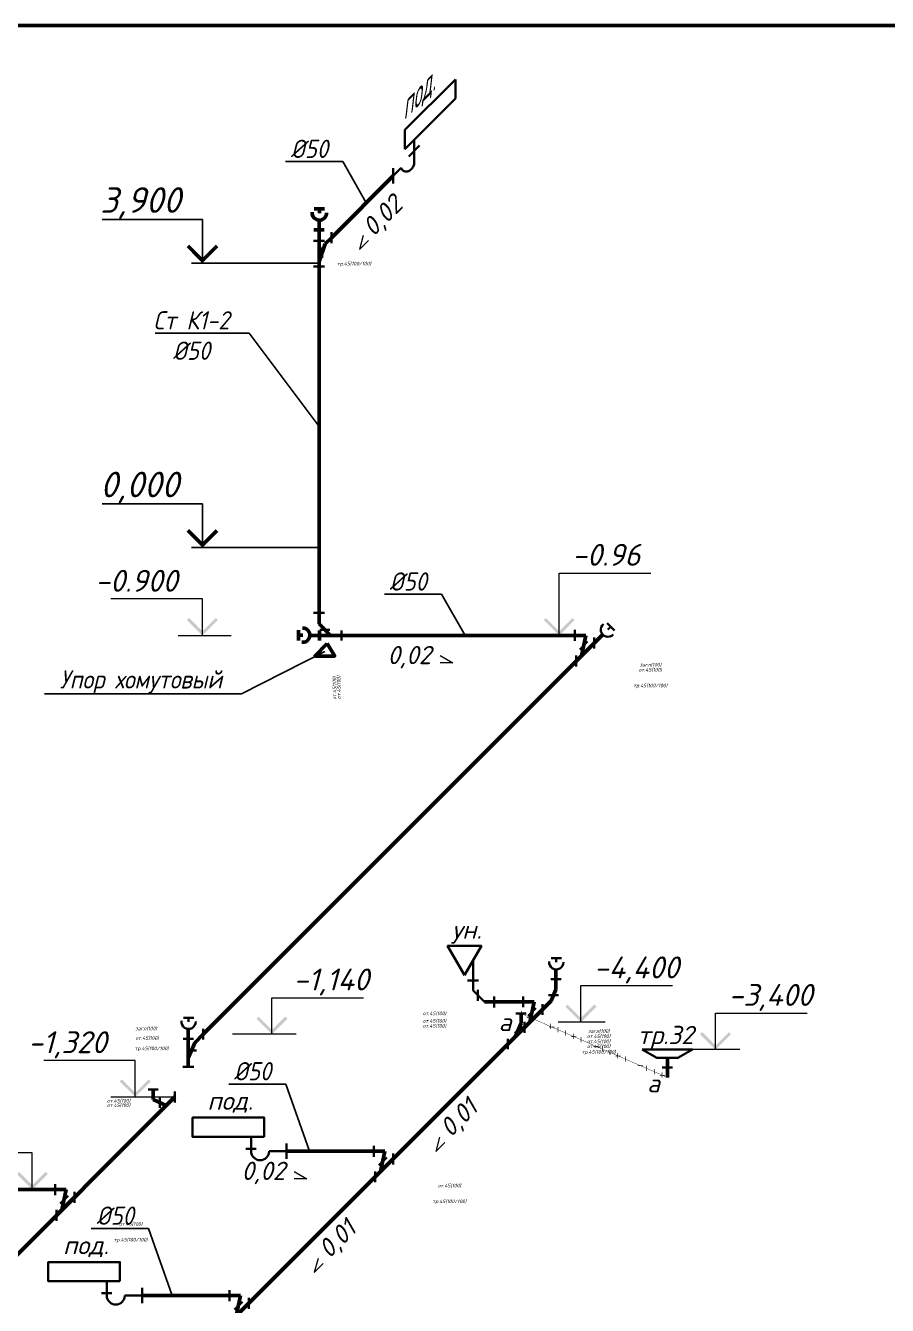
# Model space of a CAD drawing. Header units: millimetres. Extents: x -473555 to 885127, y 4787 to 453528.
# Drawn here: x 273753 to 285576, y 20378 to 37924 of the extents above; entities that cross this region are included whole.
import ezdxf
from ezdxf import colors
from ezdxf.entities.mleader import LeaderData, LeaderLine
from ezdxf.enums import TextEntityAlignment as Align
from ezdxf.math import Vec2, Vec3

# ---------------------------------------------------------------- set-up
doc = ezdxf.new("R2010")
doc.units = ezdxf.units.MM
doc.linetypes.add('ACAD_ISO07W100', pattern=[3, 0, -3])
doc.layers.add('_ВК-Спецификация', color=3, linetype='Continuous', lineweight=15, plot=False, transparency=0.5)
doc.layers.add('ВК_K1', color=34, linetype='Continuous', lineweight=50)
doc.layers.add('ВК_К1_текст', color=34, linetype='Continuous', lineweight=9)
doc.layers.add('ВК_АР_отметки', color=70, linetype='Continuous')
doc.styles.add('ISOPEUR', font='isocpeui.ttf', dxfattribs={"width": 0.9})

# ---------------------------------------------------------------- blocks, each defined once
blk = doc.blocks.new('_None')
blk = doc.blocks.new('*U187')
at = {"lineweight": 30}
for p, q in [((161, 629), (854, 1322)), ((854, 1322), (854, 1058)), ((854, 1058), (161, 365)), ((161, 365), (161, 629))]:
    blk.add_line(p, q, dxfattribs=at)
at = {"lineweight": 30, "ltscale": 100}
for p, q in [((212, 266), (361, 415)), ((287, 227), (287, 491)), ((0, 0), (111, 111)), ((0, 105), (0, -105))]:
    blk.add_line(p, q, dxfattribs=at)
blk.add_spline([(111, 111), (121, 84), (152, 64), (204, 62), (237, 82), (274, 124), (288, 172), (287, 227)], degree=3, dxfattribs=at)
at = {"style": 'ISOPEUR', "oblique": 45}
blk.add_text('под.', height=250, rotation=45, dxfattribs=at).set_placement((278, 1062), align=Align.MIDDLE_CENTER)
blk = doc.blocks.new('*U171')
for p, q in [((168, 395), (83, 310)), ((0, 351), (0, 0)), ((0, 69), (83, 310))]:
    blk.add_line(p, q)
at = {"lineweight": 30}
for p, q in [((168, 320), (168, 470)), ((75, 351), (-75, 351)), ((42, 260), (42, 120)), ((75, 0), (-75, 0))]:
    blk.add_line(p, q, dxfattribs=at)
at = {"layer": '_ВК-Спецификация', "linetype": 'ByBlock', "style": 'ISOPEUR'}
blk.add_text('тр.45(100/100)', height=50, dxfattribs=at).set_placement((479, 40), align=Align.MIDDLE_CENTER)
blk = doc.blocks.new('*U189')
at = {"lineweight": 15}
blk.add_lwpolyline([(0.53, 1.94), (0, 0), (1.24, 1.24)], dxfattribs=at)
at = {"lineweight": 15, "style": 'ISOPEUR'}
blk.add_attdef('УКЛОН', text='', height=2.5, rotation=45, dxfattribs=at).set_placement((3.12, 4.64), align=Align.MIDDLE_CENTER)
blk = doc.blocks.new('*U192')
at = {"color": 0, "linetype": 'ByBlock', "lineweight": 30}
for p, q in [((308, 384), (308, 234)), ((79, 300), (79, 160)), ((-70, 0), (70, 0))]:
    blk.add_line(p, q, dxfattribs=at)
at = {"color": 0, "linetype": 'ByBlock', "lineweight": -2}
for p, q in [((158, 309), (0, 151)), ((308, 309), (158, 309)), ((0, 151), (0, 0))]:
    blk.add_line(p, q, dxfattribs=at)
at = {"layer": '_ВК-Спецификация', "linetype": 'ByBlock', "style": 'ISOPEUR'}
for p in [(-721, 98), (-712, 37)]:
    blk.add_text('от.45(100)', height=50, dxfattribs=at).set_placement(p, align=Align.MIDDLE_CENTER)
blk = doc.blocks.new('*U220')
at = {"lineweight": 30}
for p, q in [((-18, 426), (-18, 276)), ((474, 470), (424, 520)), ((435, 431), (474, 470)), ((474, 470), (525, 420)), ((50, 160), (156, 266)), ((246, 321), (246, 171)), ((0, 75), (0, -75))]:
    blk.add_line(p, q, dxfattribs=at)
for p, q in [((246, 246), (364, 364)), ((-18, 351), (132, 351)), ((0, 0), (246, 246)), ((132, 351), (73, 73))]:
    blk.add_line(p, q)
blk.add_arc((435, 431), 98.3, 128.7136, 317.612, dxfattribs=at)
at = {"layer": '_ВК-Спецификация', "linetype": 'ByBlock', "style": 'ISOPEUR'}
for s, p in [('от.45(100)', (1016, -120)), ('загл(100)', (1018, -51)), ('тр.45(100/100)', (1016, -336))]:
    blk.add_text(s, height=50, dxfattribs=at).set_placement(p, align=Align.MIDDLE_CENTER)
blk = doc.blocks.new('*U194')
at = {"lineweight": 30}
for p, q in [((-289, 292), (-289, 567)), ((-214, 292), (-364, 292)), ((-289, 158), (-289, 292)), ((-131, 0), (-289, 158)), ((-222, 15), (-222, 165)), ((0, -75), (0, 75))]:
    blk.add_line(p, q, dxfattribs=at)
at = {"lineweight": -2}
blk.add_line((0, 0), (-131, 0), dxfattribs=at)
at = {"lineweight": 30}
blk.add_lwpolyline([(-405, 366), (-173, 768), (-637, 768)], close=True, dxfattribs=at)
at = {"lineweight": -2, "style": 'ISOPEUR'}
blk.add_text('ун.', height=250, dxfattribs=at).set_placement((-376, 991), align=Align.MIDDLE_CENTER)
at = {"layer": '_ВК-Спецификация', "style": 'ISOPEUR'}
for p in [(-977, -97), (-977, -221), (-977, -352)]:
    blk.add_attdef('ФАСОННЫЕ_ЧАСТИ', p, '', height=50, dxfattribs=at)
blk = doc.blocks.new('*U170')
at = {"lineweight": 30}
for p, q in [((363, 948), (505, 948)), ((434, 893), (434, 948)), ((500, 661), (360, 661)), ((-18, 426), (-18, 276)), ((327, 443), (467, 443)), ((50, 160), (156, 266)), ((246, 321), (246, 171)), ((0, 75), (0, -75))]:
    blk.add_line(p, q, dxfattribs=at)
for p, q in [((430, 661), (430, 795)), ((430, 522), (430, 661)), ((246, 246), (364, 364)), ((364, 364), (430, 522)), ((-18, 351), (132, 351)), ((0, 0), (246, 246)), ((132, 351), (73, 73))]:
    blk.add_line(p, q)
blk.add_arc((434, 893), 98.3, 173.305, 2.2035, dxfattribs=at)
at = {"layer": '_ВК-Спецификация', "linetype": 'ByBlock', "style": 'ISOPEUR'}
for s, p in [('от.45(100)', (1016, -120)), ('от.45(100)', (1016, -191)), ('загл(100)', (1018, -51)), ('тр.45(100/100)', (1016, -336)), ('от.45(100)', (1016, -258))]:
    blk.add_text(s, height=50, dxfattribs=at).set_placement(p, align=Align.MIDDLE_CENTER)
blk = doc.blocks.new('*U195')
at = {"lineweight": 15}
blk.add_lwpolyline([(-1.75, 1), (0, 0), (-1.75, 0)], dxfattribs=at)
at = {"lineweight": 15, "style": 'ISOPEUR'}
blk.add_attdef('УКЛОН', text='', height=2.5, dxfattribs=at).set_placement((-5.98, 1.08), align=Align.MIDDLE_CENTER)
blk = doc.blocks.new('*U196')
at = {"lineweight": 30}
for p, q in [((-486, 1), (-486, 197)), ((-556, 34), (-416, 34)), ((-238, 0), (0, 0))]:
    blk.add_line(p, q, dxfattribs=at)
at = {"lineweight": 30, "ltscale": 100}
blk.add_line((0, 105), (0, -105), dxfattribs=at)
at = {"lineweight": 30}
blk.add_lwpolyline([(-306, 197), (-306, 461), (-1287, 461), (-1287, 197)], close=True, dxfattribs=at)
blk.add_arc((-362, 1), 124, 180, 359.7673, dxfattribs=at)
at = {"style": 'ISOPEUR'}
blk.add_text('под.', height=250, dxfattribs=at).set_placement((-772, 693), align=Align.MIDDLE_CENTER)
blk = doc.blocks.new('*U153')
at = {"lineweight": 30}
for p, q in [((-18, 426), (-18, 276)), ((50, 160), (156, 266)), ((246, 321), (246, 171)), ((0, 75), (0, -75))]:
    blk.add_line(p, q, dxfattribs=at)
for p, q in [((-18, 351), (132, 351)), ((0, 0), (246, 246)), ((132, 351), (73, 73))]:
    blk.add_line(p, q)
at = {"layer": '_ВК-Спецификация', "linetype": 'ByBlock', "style": 'ISOPEUR'}
for s, p in [('от.45(100)', (1016, -120)), ('тр.45(100/100)', (1016, -336))]:
    blk.add_text(s, height=50, dxfattribs=at).set_placement(p, align=Align.MIDDLE_CENTER)
blk = doc.blocks.new('*U157')
at = {"linetype": 'ByBlock', "lineweight": -2}
h = blk.add_hatch(color=256, dxfattribs=at)
h.paths.add_polyline_path([(527, 212), (499, 240), (315, 57), (315, 0)])
h.paths.add_polyline_path([(131, 240), (103, 212), (315, 0), (315, 57)])
for p, q in [((315, 0), (315, 500)), ((315, 500), (1572, 500)), ((649, 0), (0, 0))]:
    blk.add_line(p, q, dxfattribs=at)
at = {"linetype": 'ByBlock', "style": 'ISOPEUR'}
blk.add_attdef('ОТМЕТКА', (521, 600), '', height=300, dxfattribs=at)
blk = doc.blocks.new('*U198')
at = {"lineweight": 30}
for p, q in [((-119, 190), (21, 190)), ((-136, -77), (-37, 22)), ((0, 70), (0, -70)), ((-228, -298), (-228, -158))]:
    blk.add_line(p, q, dxfattribs=at)
for p, q in [((-49, 61), (-49, 190)), ((-228, -228), (0, 0)), ((-130, -130), (-49, 61))]:
    blk.add_line(p, q)
blk = doc.blocks.new('*U133')
at = {"color": 0, "linetype": 'ByBlock', "lineweight": 30}
for p, q in [((346, 0), (-346, 0)), ((-144, -113), (-346, 0)), ((144, -113), (346, 0)), ((144, -113), (-144, -113)), ((70, -247), (-70, -247))]:
    blk.add_line(p, q, dxfattribs=at)
at = {"color": 0, "linetype": 'ByBlock'}
blk.add_line((0, -381), (0, -113), dxfattribs=at)
at = {"color": 0, "linetype": 'ByBlock', "style": 'ISOPEUR'}
blk.add_attdef('НАЗВАНИЕ', text='', height=250, dxfattribs=at).set_placement((-25, 201), align=Align.MIDDLE_CENTER)
blk = doc.blocks.new('*U221')
at = {"linetype": 'ByBlock', "lineweight": -2}
h = blk.add_hatch(color=256, dxfattribs=at)
h.paths.add_polyline_path([(-607, 212), (-578, 240), (-395, 57), (-395, 0)])
h.paths.add_polyline_path([(-211, 240), (-182, 212), (-395, 0), (-395, 57)])
for p, q in [((-395, 500), (-1652, 500)), ((-395, 0), (-395, 500)), ((-728, 0), (0, 0))]:
    blk.add_line(p, q, dxfattribs=at)
at = {"linetype": 'ByBlock', "style": 'ISOPEUR'}
blk.add_attdef('ОТМЕТКА', (-1644, 600), '', height=300, dxfattribs=at)
blk = doc.blocks.new('*U215')
at = {"linetype": 'ByBlock', "lineweight": -2}
h = blk.add_hatch(color=256, dxfattribs=at)
h.paths.add_polyline_path([(527, 212), (499, 240), (315, 57), (315, 0)])
h.paths.add_polyline_path([(131, 240), (103, 212), (315, 0), (315, 57)])
for p, q in [((315, 0), (315, 856)), ((315, 856), (1572, 856)), ((649, 0), (0, 0))]:
    blk.add_line(p, q, dxfattribs=at)
at = {"linetype": 'ByBlock', "style": 'ISOPEUR'}
blk.add_attdef('ОТМЕТКА', (521, 956), '', height=300, dxfattribs=at)
blk = doc.blocks.new('*U200')
at = {"color": 0, "linetype": 'ByBlock', "lineweight": 30}
for p, q in [((-274, 224), (-132, 224)), ((-203, 169), (-203, 224)), ((0, -75), (0, 75)), ((-276, -63), (-136, -63)), ((-232, -223), (-92, -223)), ((-281, -446), (-131, -446))]:
    blk.add_line(p, q, dxfattribs=at)
at = {"color": 0, "linetype": 'ByBlock', "lineweight": -2}
for p, q in [((-206, -63), (-206, 71)), ((-206, -63), (-206, -329)), ((-206, -329), (-117, -117)), ((-117, -117), (0, 0)), ((-206, -446), (-206, -329))]:
    blk.add_line(p, q, dxfattribs=at)
at = {"color": 0, "linetype": 'ByBlock', "lineweight": 30}
blk.add_arc((-203, 169), 98.3, 173.305, 2.2035, dxfattribs=at)
at = {"layer": '_ВК-Спецификация', "linetype": 'ByBlock', "style": 'ISOPEUR'}
for s, p in [('загл(100)', (-785, 77)), ('от.45(100)', (-771, -53)), ('тр.45(100/100)', (-708, -195))]:
    blk.add_text(s, height=50, dxfattribs=at).set_placement(p, align=Align.MIDDLE_CENTER)
blk = doc.blocks.new('*U224')
at = {"linetype": 'ByBlock', "lineweight": -2}
h = blk.add_hatch(color=256, dxfattribs=at)
h.paths.add_polyline_path([(755, 212), (726, 240), (542, 57), (542, 0)])
h.paths.add_polyline_path([(359, 240), (330, 212), (542, 0), (542, 57)])
for p, q in [((542, 0), (542, 500)), ((542, 500), (1799, 500)), ((876, 0), (0, 0))]:
    blk.add_line(p, q, dxfattribs=at)
at = {"linetype": 'ByBlock', "style": 'ISOPEUR'}
blk.add_attdef('ОТМЕТКА', (748, 600), '', height=300, dxfattribs=at)
blk = doc.blocks.new('*U478')
at = {"color": 0, "linetype": 'ByBlock', "lineweight": 30}
for p, q in [((-228, 103), (-368, 103)), ((0, -75), (0, 75)), ((-208, -147), (-208, -7))]:
    blk.add_line(p, q, dxfattribs=at)
at = {"color": 0, "linetype": 'ByBlock', "lineweight": -2}
for p, q in [((-298, -36), (-298, 103)), ((-298, -36), (-117, -117)), ((-117, -117), (0, 0))]:
    blk.add_line(p, q, dxfattribs=at)
at = {"layer": '_ВК-Спецификация', "linetype": 'ByBlock', "style": 'ISOPEUR'}
for p in [(-771, -53), (-771, -113)]:
    blk.add_text('от.45(100)', height=50, dxfattribs=at).set_placement(p, align=Align.MIDDLE_CENTER)
blk = doc.blocks.new('*U222')
at = {"linetype": 'ByBlock', "lineweight": -2}
h = blk.add_hatch(color=256, dxfattribs=at)
h.paths.add_polyline_path([(-755, 212), (-726, 240), (-542, 57), (-542, 0)])
h.paths.add_polyline_path([(-359, 240), (-330, 212), (-542, 0), (-542, 57)])
for p, q in [((-542, 500), (-1799, 500)), ((-542, 0), (-542, 500)), ((-876, 0), (0, 0))]:
    blk.add_line(p, q, dxfattribs=at)
at = {"linetype": 'ByBlock', "style": 'ISOPEUR'}
blk.add_attdef('ОТМЕТКА', (-1792, 600), '', height=300, dxfattribs=at)
blk = doc.blocks.new('*U217')
at = {"linetype": 'ByBlock', "lineweight": -2}
h = blk.add_hatch(color=256, dxfattribs=at)
h.paths.add_polyline_path([(-527, 212), (-499, 240), (-315, 57), (-315, 0)])
h.paths.add_polyline_path([(-131, 240), (-103, 212), (-315, 0), (-315, 57)])
for p, q in [((-315, 500), (-1572, 500)), ((-315, 0), (-315, 500)), ((-649, 0), (0, 0))]:
    blk.add_line(p, q, dxfattribs=at)
at = {"linetype": 'ByBlock', "style": 'ISOPEUR'}
blk.add_attdef('ОТМЕТКА', (-1565, 600), '', height=300, dxfattribs=at)

msp = doc.modelspace()

# ---------------------------------------------------------------- linework, layer by layer
at = {"layer": 'ВК_K1'}
for p, q in [((278796.4, 35864.9), (277947.9, 35016.3)), ((277712.5, 35409.9), (277854.4, 35409.9)), ((277783.5, 35354.5), (277783.5, 35409.9)), ((277709.6, 35122.5), (277849.6, 35122.5)), ((277779.6, 35122.5), (277779.6, 35256.3)), ((277779.6, 34971.8), (277779.6, 35122.5)), ((277779.5, 34621), (277779.5, 30721)), ((277779.5, 30721), (277779.5, 29871)), ((277499.3, 29495.9), (277499.3, 29637.8)), ((277554.6, 29566.8), (277499.3, 29566.8)), ((277786.6, 29563), (277652.9, 29563)), ((277786.6, 29493), (277786.6, 29633)), ((277937.4, 29563), (277786.6, 29563)), ((278088.1, 29563), (281288.1, 29563)), ((281306.5, 29212.2), (276191.3, 24097.1)), ((280580, 24539.6), (280180, 24539.6)), ((280370.2, 23960.7), (278796.7, 22387.2)), ((275800.7, 23236.1), (269981.5, 17416.9)), ((278514.9, 22491.8), (277332.2, 22491.8)), ((278532.2, 22491.8), (278497.6, 22491.8)), ((278550.6, 22141.1), (276816.8, 20407.3)), ((270960.7, 21965.4), (274160.7, 21965.4)), ((276552.3, 20511.9), (275352.3, 20511.9))]:
    msp.add_line(p, q, dxfattribs=at)
msp.add_lwpolyline([(163169, 37924.2), (328100.9, 37924.2), (328100.9, 9755), (163169, 9755)], close=True, dxfattribs=at)
msp.add_lwpolyline([(277889.6, 29454.4), (277722.4, 29280.6), (277993.9, 29280.6), (277889.6, 29454.4)], dxfattribs=at)
for centre, start, end in [((277783.5, 35354.5), 173.30505, 2.20347), ((277554.6, 29566.8), 263.30505, 92.20347)]:
    msp.add_arc(centre, 98.3, start, end, dxfattribs=at)
at = {"layer": 'ВК_АР_отметки', "linetype": 'Continuous'}
for p, q in [((276179.4, 35267.8), (274801.9, 35267.8)), ((276179.4, 34667.8), (276179.4, 35267.8)), ((276679.4, 34667.8), (276029.4, 34667.8)), ((276179.4, 31367.8), (274801.9, 31367.8)), ((276179.4, 30767.8), (276179.4, 31367.8)), ((276679.4, 30767.8), (276029.4, 30767.8))]:
    msp.add_line(p, q, dxfattribs=at)
at = {"layer": 'ВК_АР_отметки'}
for p, q in [((276679.4, 34667.8), (277779.5, 34667.8)), ((276679.4, 30767.8), (277779.5, 30767.8))]:
    msp.add_line(p, q, dxfattribs=at)
at = {"layer": 'ВК_АР_отметки', "linetype": 'Continuous'}
for points in [[(276379.4, 34903.2, 50, 50, 0), (276179.4, 34703.2, 50, 50, 0), (275979.4, 34903.2, 50, 50, 0)], [(276379.4, 31003.2, 50, 50, 0), (276179.4, 30803.2, 50, 50, 0), (275979.4, 31003.2, 50, 50, 0)]]:
    msp.add_lwpolyline(points, format="xyseb", dxfattribs=at)
at = {"layer": 'ВК_К1_текст', "linetype": 'ACAD_ISO07W100', "lineweight": 100}
msp.add_line((282557.3, 23504), (280548.9, 24379.3), dxfattribs=at)

# ---------------------------------------------------------------- block references
at = {"layer": 'ВК_K1'}
for name, p in [('*U187', (278796.4, 35864.9)), ('*U171', (277779.5, 34621)), ('*U220', (281306.5, 29212.2)), ('*U170', (280598.4, 24188.9)), ('*U200', (276191.3, 24097.1)), ('*U198', (280598.4, 24188.9)), ('*U478', (275800.7, 23236.1)), ('*U196', (277332.2, 22491.8)), ('*U153', (278550.6, 22141.1)), ('*U153', (274179.2, 21614.6)), ('*U196', (275352.3, 20511.9)), ('*U153', (276570.7, 20161.2))]:
    msp.add_blockref(name, p, dxfattribs=at)
at = {"layer": 'ВК_K1', "rotation": 90}
msp.add_blockref('*U192', (278088.1, 29563), dxfattribs=at)
at = {"layer": 'ВК_K1'}
ref = msp.add_blockref('*U194', (280180, 24539.6), dxfattribs=at)
ref.add_attrib('ФАСОННЫЕ_ЧАСТИ', 'от.45(100)', (279203.1, 24187.1), dxfattribs={"layer": '_ВК-Спецификация', "height": 50, "style": 'ISOPEUR'})
ref.add_attrib('ФАСОННЫЕ_ЧАСТИ', 'от.45(100)', (279203.1, 24356.8), dxfattribs={"layer": '_ВК-Спецификация', "height": 50, "style": 'ISOPEUR'})
ref.add_attrib('ФАСОННЫЕ_ЧАСТИ', 'от.45(100)', (279203.1, 24253.9), dxfattribs={"layer": '_ВК-Спецификация', "height": 50, "style": 'ISOPEUR'})
msp.add_blockref('*U133', (282557.3, 23884.6), dxfattribs=at).add_auto_attribs({'НАЗВАНИЕ': 'тр.32'})
at = {"layer": 'ВК_К1_текст', "xscale": 100, "yscale": 100, "zscale": 100}
for name, p, values in [('*U189', (278333.2, 34854.3), {'УКЛОН': '0,02'}), ('*U195', (279615.4, 29186.5), {'УКЛОН': '0,02'}), ('*U189', (279378.8, 22489.3), {'УКЛОН': '0,01'}), ('*U195', (277613, 22115.4), {'УКЛОН': '0,02'}), ('*U189', (277712.8, 20828.6), {'УКЛОН': '0,01'})]:
    msp.add_blockref(name, p, dxfattribs=at).add_auto_attribs(values)
at = {"layer": 'ВК_К1_текст'}
ref = msp.add_blockref('*U215', (280758.3, 29563), dxfattribs=at)
ref.add_attrib('ОТМЕТКА', '-0.96', (281248.7, 30518.9), dxfattribs={"layer": '0', "linetype": 'ByBlock', "height": 300, "style": 'ISOPEUR'})
ref = msp.add_blockref('*U221', (276573.2, 29563), dxfattribs=at)
ref.add_attrib('ОТМЕТКА', '-0.900', (274707.1, 30163), dxfattribs={"layer": '0', "linetype": 'ByBlock', "height": 300, "style": 'ISOPEUR'})
ref = msp.add_blockref('*U157', (281056.8, 24262), dxfattribs=at)
ref.add_attrib('ОТМЕТКА', '-4,400', (281547.2, 24862), dxfattribs={"layer": '0', "linetype": 'ByBlock', "height": 300, "style": 'ISOPEUR'})
ref = msp.add_blockref('*U224', (276590.1, 24097.1), dxfattribs=at)
ref.add_attrib('ОТМЕТКА', '-1,140', (277425.1, 24697.1), dxfattribs={"layer": '0', "linetype": 'ByBlock', "height": 300, "style": 'ISOPEUR'})
ref = msp.add_blockref('*U157', (282903.4, 23884.6), dxfattribs=at)
ref.add_attrib('ОТМЕТКА', '-3,400', (283393.8, 24484.6), dxfattribs={"layer": '0', "linetype": 'ByBlock', "height": 300, "style": 'ISOPEUR'})
ref = msp.add_blockref('*U222', (275800.7, 23236.1), dxfattribs=at)
ref.add_attrib('ОТМЕТКА', '-1,320', (273786.8, 23836.1), dxfattribs={"layer": '0', "linetype": 'ByBlock', "height": 300, "style": 'ISOPEUR'})
ref = msp.add_blockref('*U217', (274160.7, 21969.2), dxfattribs=at)
ref.add_attrib('ОТМЕТКА', '-1.374', (272336, 22569.2), dxfattribs={"layer": '0', "linetype": 'ByBlock', "height": 300, "style": 'ISOPEUR'})

# ---------------------------------------------------------------- texts
at = {"layer": 'ВК_АР_отметки', "linetype": 'Continuous', "style": 'ISOPEUR'}
for s, p in [('3,900', (274776.9, 35357.8)), ('0,000', (274776.9, 31457.8))]:
    msp.add_text(s, height=350, dxfattribs=at).set_placement(p)
at = {"layer": 'ВК_К1_текст', "linetype": 'Continuous', "style": 'ISOPEUR'}
for p in [(280242.3, 24138.2), (282278.3, 23299.2)]:
    msp.add_text('а', height=250, dxfattribs=at).set_placement(p)

# ---------------------------------------------------------------- leaders
at = {"layer": 'ВК_К1_текст', "linetype": 'Continuous'}
ml = msp.add_multileader_mtext('Standard', dxfattribs=at)
ml.set_content('%%C100', color=256, style='ISOPEUR')
ml.set_leader_properties()
ml.set_arrow_properties(name='NONE')
ml.build(insert=Vec2(0, 0))
ml.multileader.update_dxf_attribs({"text_left_attachment_type": 6, "text_right_attachment_type": 6, "dogleg_length": 0.1, "arrow_head_size": 250, "scale": 100})
ctx = ml.context
ctx.base_point, ctx.scale, ctx.char_height, ctx.arrow_head_size, ctx.landing_gap_size, ctx.plane_origin = Vec3(247348.2, 36618.7), 100, 250, 250, 200, Vec3(255202.5, 27766.9)
ctx.left_attachment, ctx.right_attachment, ctx.text_align_type = 6, 6, 1
notes = []
notes.append((ctx, [(1, (1, 1, 0), (248369.4, 36618.7), (-1, 0), 10, [(0, [(248634, 35502.8)], 0, [])])]))
ctx.mtext.insert, ctx.mtext.width, ctx.mtext.alignment, ctx.mtext.flow_direction = Vec3(247853.8, 36918.7), 549.811, 2, 5
ml = msp.add_multileader_mtext('Standard', dxfattribs=at)
ml.set_content('%%C50', color=256, style='ISOPEUR')
ml.set_leader_properties()
ml.set_arrow_properties(name='NONE')
ml.build(insert=Vec2(0, 0))
ml.multileader.update_dxf_attribs({"text_left_attachment_type": 6, "text_right_attachment_type": 6, "dogleg_length": 0.1, "arrow_head_size": 250, "scale": 100})
ctx = ml.context
ctx.base_point, ctx.scale, ctx.char_height, ctx.arrow_head_size, ctx.landing_gap_size, ctx.plane_origin = Vec3(277198.9, 36059.9), 100, 250, 250, 200, Vec3(286178, 25583.7)
ctx.left_attachment, ctx.right_attachment, ctx.text_align_type = 6, 6, 1
notes.append((ctx, [(1, (1, 1, 0), (278103.8, 36059.9), (-1, 0), 10, [(0, [(278426.5, 35495)], 0, [])])]))
ctx.mtext.insert, ctx.mtext.width, ctx.mtext.alignment, ctx.mtext.flow_direction = Vec3(277646.3, 36359.9), 549.811, 2, 5
ml = msp.add_multileader_mtext('Standard', dxfattribs=at)
ml.set_content('Ст К1-2\\P%%C50', color=256, style='ISOPEUR')
ml.set_leader_properties()
ml.set_arrow_properties(name='NONE')
ml.build(insert=Vec2(0, 0))
ml.multileader.update_dxf_attribs({"text_left_attachment_type": 6, "text_right_attachment_type": 6, "dogleg_length": 0.1, "arrow_head_size": 250, "scale": 100})
ctx = ml.context
ctx.base_point, ctx.scale, ctx.char_height, ctx.arrow_head_size, ctx.landing_gap_size, ctx.plane_origin = Vec3(275248, 33708.5), 100, 250, 250, 200, Vec3(283581.9, 25066.9)
ctx.left_attachment, ctx.right_attachment, ctx.text_align_type = 6, 6, 1
notes.append((ctx, [(1, (1, 1, 0), (276819.1, 33708.5), (-1, 0), 10, [(0, [(277779.5, 32427.3)], 0, [])])]))
ctx.mtext.insert, ctx.mtext.alignment, ctx.mtext.flow_direction = Vec3(276028.6, 34008.5), 2, 5
ml = msp.add_multileader_mtext('Standard', dxfattribs=at)
ml.set_content('%%C50', color=256, style='ISOPEUR')
ml.set_leader_properties()
ml.set_arrow_properties(name='NONE')
ml.build(insert=Vec2(0, 0))
ml.multileader.update_dxf_attribs({"text_left_attachment_type": 6, "text_right_attachment_type": 6, "dogleg_length": 0.1, "arrow_head_size": 250, "scale": 100})
ctx = ml.context
ctx.base_point, ctx.scale, ctx.char_height, ctx.arrow_head_size, ctx.landing_gap_size, ctx.plane_origin = Vec3(278554.5, 30127.8), 100, 250, 250, 200, Vec3(287533.6, 19651.6)
ctx.left_attachment, ctx.right_attachment, ctx.text_align_type = 6, 6, 1
notes.append((ctx, [(1, (1, 1, 0), (279459.4, 30127.8), (-1, 0), 10, [(0, [(279782.1, 29563)], 0, [])])]))
ctx.mtext.insert, ctx.mtext.width, ctx.mtext.alignment, ctx.mtext.flow_direction = Vec3(279001.9, 30427.8), 549.811, 2, 5
ml = msp.add_multileader_mtext('Standard', dxfattribs=at)
ml.set_content('Упор хомутовый', color=256, style='ISOPEUR')
ml.set_leader_properties()
ml.set_arrow_properties(name='NONE')
ml.build(insert=Vec2(0, 0))
ml.multileader.update_dxf_attribs({"text_left_attachment_type": 6, "text_right_attachment_type": 6, "dogleg_length": 0.1, "arrow_head_size": 250, "scale": 100})
ctx = ml.context
ctx.base_point, ctx.scale, ctx.char_height, ctx.arrow_head_size, ctx.landing_gap_size, ctx.plane_origin = Vec3(273964.5, 28760.8), 100, 250, 250, 200, Vec3(284995.7, 18284.7)
ctx.left_attachment, ctx.right_attachment, ctx.text_align_type = 6, 6, 1
notes.append((ctx, [(1, (1, 1, 0), (276716.2, 28760.8), (-1, 0), 10, [(0, [(277858.2, 29343.9)], 0, [])])]))
ctx.mtext.insert, ctx.mtext.alignment, ctx.mtext.flow_direction = Vec3(275335.3, 29085.8), 2, 5
ml = msp.add_multileader_mtext('Standard', dxfattribs=at)
ml.set_content('q=2,7л/с\\Pv=0,63м/с\\Ph/d=0,53', color=256, style='ISOPEUR')
ml.set_leader_properties()
ml.set_arrow_properties(name='NONE')
ml.build(insert=Vec2(0, 0))
ml.multileader.update_dxf_attribs({"text_left_attachment_type": 6, "text_right_attachment_type": 6, "dogleg_length": 0.1, "arrow_head_size": 250, "scale": 100})
ctx = ml.context
ctx.base_point, ctx.scale, ctx.char_height, ctx.arrow_head_size, ctx.landing_gap_size, ctx.plane_origin = Vec3(236978.1, 28376.8), 100, 250, 250, 200, Vec3(252444.3, 23512)
ctx.left_attachment, ctx.right_attachment, ctx.text_align_type = 6, 6, 1
notes.append((ctx, [(1, (1, 1, 0), (238799.2, 28376.8), (-1, 0), 10, [(0, [(241743.3, 27312.1)], 0, [])])]))
ctx.mtext.insert, ctx.mtext.width, ctx.mtext.alignment, ctx.mtext.flow_direction = Vec3(237883.7, 28676.8), 1393.182, 2, 5
ml = msp.add_multileader_mtext('Standard', dxfattribs=at)
ml.set_content('Насос в приямке %%C600х500h', color=256, style='ISOPEUR')
ml.set_leader_properties()
ml.set_arrow_properties(name='NONE')
ml.build(insert=Vec2(0, 0))
ml.multileader.update_dxf_attribs({"text_left_attachment_type": 6, "text_right_attachment_type": 6, "dogleg_length": 0.1, "arrow_head_size": 250, "scale": 100})
ctx = ml.context
ctx.base_point, ctx.scale, ctx.char_height, ctx.arrow_head_size, ctx.landing_gap_size, ctx.plane_origin = Vec3(294060.9, 27964.1), 100, 250, 250, 200, Vec3(304153.6, 17487.9)
ctx.left_attachment, ctx.right_attachment, ctx.text_align_type = 6, 6, 1
notes.append((ctx, [(1, (1, 1, 0), (295968, 27964.1), (-1, 0), 10, [(0, [(296741.2, 28675)], 0, [])])]))
ctx.mtext.insert, ctx.mtext.width, ctx.mtext.alignment, ctx.mtext.flow_direction = Vec3(295009.5, 28264.1), 1666.841, 2, 5
ml = msp.add_multileader_mtext('Standard', dxfattribs=at)
ml.set_content('Насос в приямке %%C600х500h', color=256, style='ISOPEUR')
ml.set_leader_properties()
ml.set_arrow_properties(name='NONE')
ml.build(insert=Vec2(0, 0))
ml.multileader.update_dxf_attribs({"text_left_attachment_type": 6, "text_right_attachment_type": 6, "dogleg_length": 0.1, "arrow_head_size": 250, "scale": 100})
ctx = ml.context
ctx.base_point, ctx.scale, ctx.char_height, ctx.arrow_head_size, ctx.landing_gap_size, ctx.plane_origin = Vec3(300994.8, 27964.1), 100, 250, 250, 200, Vec3(311087.6, 17487.9)
ctx.left_attachment, ctx.right_attachment, ctx.text_align_type = 6, 6, 1
notes.append((ctx, [(1, (1, 1, 0), (302901.9, 27964.1), (-1, 0), 10, [(0, [(303675.2, 28675)], 0, [])])]))
ctx.mtext.insert, ctx.mtext.width, ctx.mtext.alignment, ctx.mtext.flow_direction = Vec3(301943.4, 28264.1), 1666.841, 2, 5
ml = msp.add_multileader_mtext('Standard', dxfattribs=at)
ml.set_content('Насос в приямке %%C600х500h', color=256, style='ISOPEUR')
ml.set_leader_properties()
ml.set_arrow_properties(name='NONE')
ml.build(insert=Vec2(0, 0))
ml.multileader.update_dxf_attribs({"text_left_attachment_type": 6, "text_right_attachment_type": 6, "dogleg_length": 0.1, "arrow_head_size": 250, "scale": 100})
ctx = ml.context
ctx.base_point, ctx.scale, ctx.char_height, ctx.arrow_head_size, ctx.landing_gap_size, ctx.plane_origin = Vec3(308328.2, 27964.1), 100, 250, 250, 200, Vec3(318420.9, 17487.9)
ctx.left_attachment, ctx.right_attachment, ctx.text_align_type = 6, 6, 1
notes.append((ctx, [(1, (1, 1, 0), (310235.3, 27964.1), (-1, 0), 10, [(0, [(311008.5, 28675)], 0, [])])]))
ctx.mtext.insert, ctx.mtext.width, ctx.mtext.alignment, ctx.mtext.flow_direction = Vec3(309276.7, 28264.1), 1666.841, 2, 5
ml = msp.add_multileader_mtext('Standard', dxfattribs=at)
ml.set_content('Насос в приямке %%C600х500h', color=256, style='ISOPEUR')
ml.set_leader_properties()
ml.set_arrow_properties(name='NONE')
ml.build(insert=Vec2(0, 0))
ml.multileader.update_dxf_attribs({"text_left_attachment_type": 6, "text_right_attachment_type": 6, "dogleg_length": 0.1, "arrow_head_size": 250, "scale": 100})
ctx = ml.context
ctx.base_point, ctx.scale, ctx.char_height, ctx.arrow_head_size, ctx.landing_gap_size, ctx.plane_origin = Vec3(316720.9, 27964.1), 100, 250, 250, 200, Vec3(326813.6, 17487.9)
ctx.left_attachment, ctx.right_attachment, ctx.text_align_type = 6, 6, 1
notes.append((ctx, [(1, (1, 1, 0), (318628, 27964.1), (-1, 0), 10, [(0, [(319401.2, 28675)], 0, [])])]))
ctx.mtext.insert, ctx.mtext.width, ctx.mtext.alignment, ctx.mtext.flow_direction = Vec3(317669.4, 28264.1), 1666.841, 2, 5
ml = msp.add_multileader_mtext('Standard', dxfattribs=at)
ml.set_content('%%C50', color=256, style='ISOPEUR')
ml.set_leader_properties()
ml.set_arrow_properties(name='NONE')
ml.build(insert=Vec2(0, 0))
ml.multileader.update_dxf_attribs({"text_left_attachment_type": 6, "text_right_attachment_type": 6, "dogleg_length": 0.1, "arrow_head_size": 250, "scale": 100})
ctx = ml.context
ctx.base_point, ctx.scale, ctx.char_height, ctx.arrow_head_size, ctx.landing_gap_size, ctx.plane_origin = Vec3(268797.4, 27072.7), 100, 250, 250, 200, Vec3(277776.5, 16596.5)
ctx.left_attachment, ctx.right_attachment, ctx.text_align_type = 6, 6, 1
notes.append((ctx, [(1, (1, 1, 0), (269702.3, 27072.7), (-1, 0), 10, [(0, [(270025.1, 26507.8)], 0, [])])]))
ctx.mtext.insert, ctx.mtext.width, ctx.mtext.alignment, ctx.mtext.flow_direction = Vec3(269244.9, 27372.7), 549.811, 2, 5
ml = msp.add_multileader_mtext('Standard', dxfattribs=at)
ml.set_content('q=4,7л/с\\Pv=0,73м/с\\Ph/d=0,4', color=256, style='ISOPEUR')
ml.set_leader_properties()
ml.set_arrow_properties(name='NONE')
ml.build(insert=Vec2(0, 0))
ml.multileader.update_dxf_attribs({"text_left_attachment_type": 6, "text_right_attachment_type": 6, "dogleg_length": 0.1, "arrow_head_size": 250, "scale": 100})
ctx = ml.context
ctx.base_point, ctx.scale, ctx.char_height, ctx.arrow_head_size, ctx.landing_gap_size, ctx.plane_origin = Vec3(235470.3, 26869), 100, 250, 250, 200, Vec3(250936.6, 22004.2)
ctx.left_attachment, ctx.right_attachment, ctx.text_align_type = 6, 6, 1
notes.append((ctx, [(1, (1, 1, 0), (237291.5, 26869), (-1, 0), 10, [(0, [(240235.5, 25804.3)], 0, [])])]))
ctx.mtext.insert, ctx.mtext.width, ctx.mtext.alignment, ctx.mtext.flow_direction = Vec3(236375.9, 27169), 1393.182, 2, 5
ml = msp.add_multileader_mtext('Standard', dxfattribs=at)
ml.set_content('%%C100', color=256, style='ISOPEUR')
ml.set_leader_properties()
ml.set_arrow_properties(name='NONE')
ml.build(insert=Vec2(0, 0))
ml.multileader.update_dxf_attribs({"text_left_attachment_type": 6, "text_right_attachment_type": 6, "dogleg_length": 0.1, "arrow_head_size": 250, "scale": 100})
ctx = ml.context
ctx.base_point, ctx.scale, ctx.char_height, ctx.arrow_head_size, ctx.landing_gap_size, ctx.plane_origin = Vec3(248604.5, 25328.5), 100, 250, 250, 200, Vec3(255504.7, 16806.5)
ctx.left_attachment, ctx.right_attachment, ctx.text_align_type = 6, 6, 1
notes.append((ctx, [(1, (1, 1, 0), (249625.7, 25328.5), (-1, 0), 10, [(0, [(249794.7, 25076.2)], 0, [])])]))
ctx.mtext.insert, ctx.mtext.width, ctx.mtext.alignment, ctx.mtext.flow_direction = Vec3(249110.1, 25628.5), 549.811, 2, 5
ml = msp.add_multileader_mtext('Standard', dxfattribs=at)
ml.set_content('q=4,7л/с\\Pv=0,73м/с\\Ph/d=0,4', color=256, style='ISOPEUR')
ml.set_leader_properties()
ml.set_arrow_properties(name='NONE')
ml.build(insert=Vec2(0, 0))
ml.multileader.update_dxf_attribs({"text_left_attachment_type": 6, "text_right_attachment_type": 6, "dogleg_length": 0.1, "arrow_head_size": 250, "scale": 100})
ctx = ml.context
ctx.base_point, ctx.scale, ctx.char_height, ctx.arrow_head_size, ctx.landing_gap_size, ctx.plane_origin = Vec3(243789.9, 23144.7), 100, 250, 250, 200, Vec3(259113.1, 17713.2)
ctx.left_attachment, ctx.right_attachment, ctx.text_align_type = 6, 6, 1
notes.append((ctx, [(0, (1, 1, 0), (243779.9, 23144.7), (1, 0), 10, [(0, [(243034, 24447)], 0, [])])]))
ctx.mtext.insert, ctx.mtext.width, ctx.mtext.alignment, ctx.mtext.flow_direction = Vec3(244695.5, 23444.7), 1393.182, 2, 5
ml = msp.add_multileader_mtext('Standard', dxfattribs=at)
ml.set_content('%%C50', color=256, style='ISOPEUR')
ml.set_leader_properties()
ml.set_arrow_properties(name='NONE')
ml.build(insert=Vec2(0, 0))
ml.multileader.update_dxf_attribs({"text_left_attachment_type": 6, "text_right_attachment_type": 6, "dogleg_length": 0.1, "arrow_head_size": 250, "scale": 100})
ctx = ml.context
ctx.base_point, ctx.scale, ctx.char_height, ctx.arrow_head_size, ctx.landing_gap_size, ctx.plane_origin = Vec3(276419, 23413.6), 100, 250, 250, 200, Vec3(285398.1, 12580.5)
ctx.left_attachment, ctx.right_attachment, ctx.text_align_type = 6, 6, 1
notes.append((ctx, [(1, (1, 1, 0), (277323.8, 23413.6), (-1, 0), 10, [(0, [(277646.6, 22491.8)], 0, [])])]))
ctx.mtext.insert, ctx.mtext.width, ctx.mtext.alignment, ctx.mtext.flow_direction = Vec3(276866.4, 23713.6), 549.811, 2, 5
ml = msp.add_multileader_mtext('Standard', dxfattribs=at)
ml.set_content('%%C50', color=256, style='ISOPEUR')
ml.set_leader_properties()
ml.set_arrow_properties(name='NONE')
ml.build(insert=Vec2(0, 0))
ml.multileader.update_dxf_attribs({"text_left_attachment_type": 6, "text_right_attachment_type": 6, "dogleg_length": 0.1, "arrow_head_size": 250, "scale": 100})
ctx = ml.context
ctx.base_point, ctx.scale, ctx.char_height, ctx.arrow_head_size, ctx.landing_gap_size, ctx.plane_origin = Vec3(271430.1, 22545), 100, 250, 250, 200, Vec3(280409.2, 12068.9)
ctx.left_attachment, ctx.right_attachment, ctx.text_align_type = 6, 6, 1
notes.append((ctx, [(1, (1, 1, 0), (272334.9, 22545), (-1, 0), 10, [(0, [(272657.7, 21980.2)], 0, [])])]))
ctx.mtext.insert, ctx.mtext.width, ctx.mtext.alignment, ctx.mtext.flow_direction = Vec3(271877.5, 22845), 549.811, 2, 5
ml = msp.add_multileader_mtext('Standard', dxfattribs=at)
ml.set_content('%%C50', color=256, style='ISOPEUR')
ml.set_leader_properties()
ml.set_arrow_properties(name='NONE')
ml.build(insert=Vec2(0, 0))
ml.multileader.update_dxf_attribs({"text_left_attachment_type": 6, "text_right_attachment_type": 6, "dogleg_length": 0.1, "arrow_head_size": 250, "scale": 100})
ctx = ml.context
ctx.base_point, ctx.scale, ctx.char_height, ctx.arrow_head_size, ctx.landing_gap_size, ctx.plane_origin = Vec3(274534.6, 21433.7), 100, 250, 250, 200, Vec3(283513.7, 10600.6)
ctx.left_attachment, ctx.right_attachment, ctx.text_align_type = 6, 6, 1
notes.append((ctx, [(1, (1, 1, 0), (275439.4, 21433.7), (-1, 0), 10, [(0, [(275762.2, 20511.9)], 0, [])])]))
ctx.mtext.insert, ctx.mtext.width, ctx.mtext.alignment, ctx.mtext.flow_direction = Vec3(274982, 21733.7), 549.811, 2, 5
for ctx, leaders in notes:
    for number, flags, end, landing, length, lines in leaders:
        leader = LeaderData()
        leader.index, (leader.has_last_leader_line, leader.has_dogleg_vector, leader.attachment_direction) = number, flags
        leader.last_leader_point, leader.dogleg_vector, leader.dogleg_length = Vec3(end), Vec3(landing), length
        for number, points, colour, breaks in lines:
            line = LeaderLine()
            line.index, line.vertices, line.color, line.breaks = number, Vec3.list(points), colors.encode_raw_color(colour), breaks
            leader.lines.append(line)
        ctx.leaders.append(leader)

doc.saveas('drawing.dxf')
